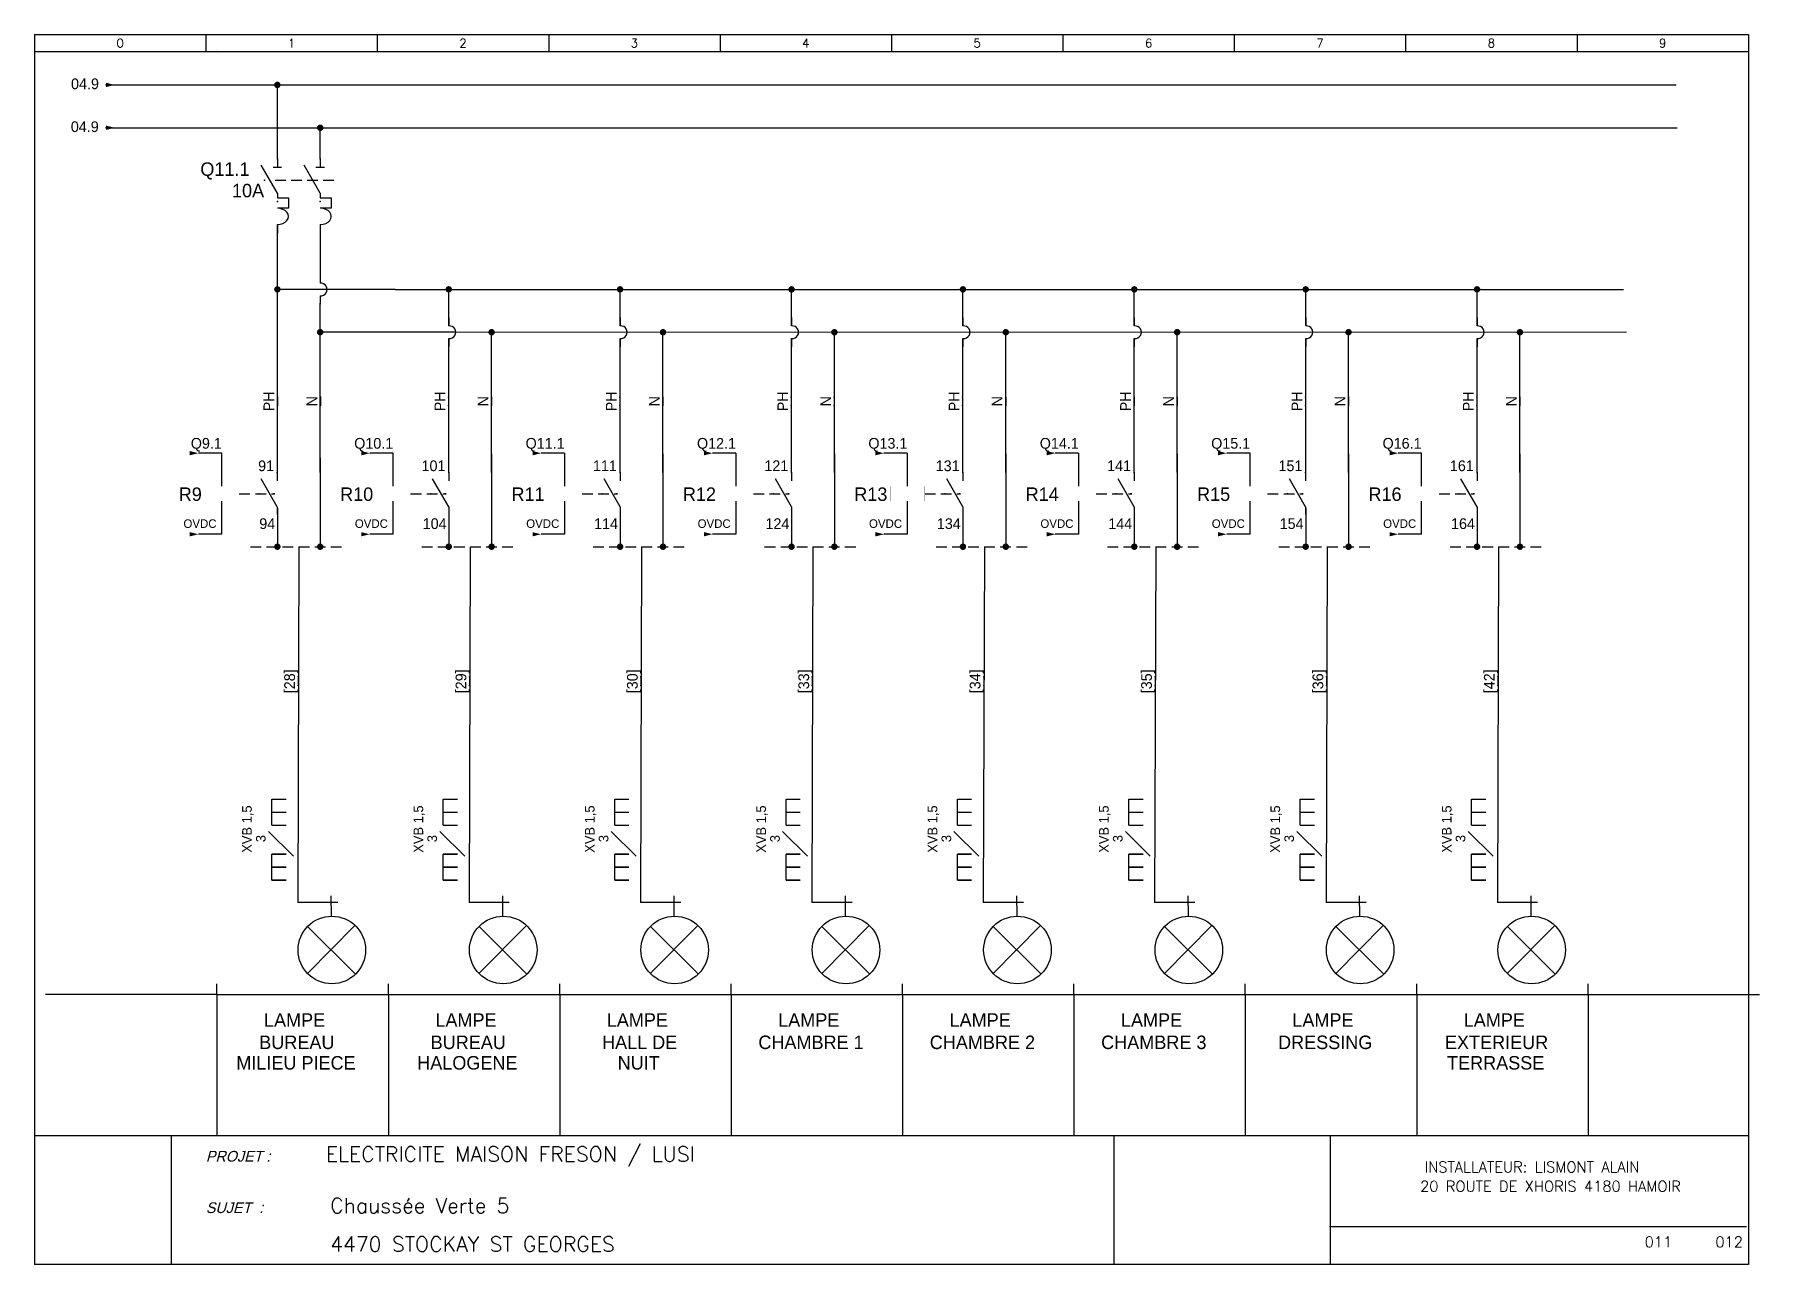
# Model space of a CAD drawing. Extents: x 2 to 405, y 5 to 292.
import ezdxf
from ezdxf.enums import TextEntityAlignment as Align

# ---------------------------------------------------------------- set-up
doc = ezdxf.new("R2010")
doc.units = 0
doc.header["$LTSCALE"] = 5
doc.header["$MEASUREMENT"] = 0
doc.linetypes.add('DASHED', pattern=[0.75, 0.5, -0.25])
doc.layers.get('0').update_dxf_attribs({"linetype": 'CONTINUOUS'})
for name, color, linetype in [('2', 1, 'CONTINUOUS'), ('3', 4, 'CONTINUOUS'), ('A', 7, 'CONTINUOUS'), ('C', 6, 'CONTINUOUS'), ('M', 6, 'CONTINUOUS'), ('S', 7, 'CONTINUOUS'), ('T2', 1, 'CONTINUOUS'), ('T3', 4, 'CONTINUOUS')]:
    doc.layers.add(name, color=color, linetype=linetype)
doc.styles.add('ROMANS', font='romans', dxfattribs={"width": 0.7, "height": 3})

# ---------------------------------------------------------------- blocks, each defined once
blk = doc.blocks.new('DISJONCTEUR')
for p, q in [((0, 5), (0, 3)), ((10, 5), (10, 3)), ((0, -3), (-3.75, 3.5)), ((-1, 3), (1, 3)), ((10, -3), (6.25, 3.5)), ((9, 3), (11, 3)), ((0, -3), (0, -4.14)), ((10, -3), (10, -4.14)), ((0, -4.14), (2.59, -4.14)), ((2.59, -6.56), (0, -6.56)), ((2.59, -4.14), (2.59, -6.56)), ((10, -4.14), (12.59, -4.14)), ((12.59, -6.56), (10, -6.56)), ((12.59, -4.14), (12.59, -6.56)), ((0, -10.34), (0, -12.34)), ((10, -10.34), (10, -12.34))]:
    blk.add_line(p, q)
at = {"linetype": 'DASHED'}
blk.add_line((-0.53, 0), (13.18, 0), dxfattribs=at)
for centre in [(0, -8.45), (10, -8.45)]:
    blk.add_ellipse(centre, major_axis=(-2.59, 0), ratio=0.730691, start_param=1.570796, end_param=4.712389)
at = {"layer": 'A', "color": 1, "linetype": 'DASHED'}
blk.add_point((-3, 0), dxfattribs=at)
at = {"layer": 'C', "color": 2, "linetype": 'DASHED'}
blk.add_point((0, 5), dxfattribs=at)
at = {"layer": 'C', "color": 3}
blk.add_point((10, 5), dxfattribs=at)
at = {"layer": 'C', "color": 1, "linetype": 'DASHED'}
for p in [(0, -5), (10, -5)]:
    blk.add_point(p, dxfattribs=at)
at = {"layer": 'C', "color": 4}
blk.add_point((10, -5), dxfattribs=at)
at = {"linetype": 'Continuous'}
for tag, p in [('LOCCODE', (-6.5, 1)), ('MATCODE', (-6.5, -4))]:
    blk.add_attdef(tag, text='', height=3.15, dxfattribs=at).set_placement(p, align=Align.RIGHT)
at = {"layer": 'T2', "linetype": 'Continuous'}
for tag, p in [('T1', (-2, 5)), ('T3', (8, 5)), ('T2', (-2, -7)), ('T4', (8, -7))]:
    blk.add_attdef(tag, text='', height=2.25, dxfattribs=at).set_placement(p, align=Align.RIGHT)
blk = doc.blocks.new('TERCON09')
at = {"linetype": 'Continuous'}
for p, q in [((-0.5, 0), (0.5, 0)), ((0, -0.5), (0, 0))]:
    blk.add_line(p, q, dxfattribs=at)
at = {"linetype": 'Continuous', "const_width": 0.75}
blk.add_lwpolyline([(0, -0.375, 1), (0, 0.375, 1)], format="xyb", close=True, dxfattribs=at)
at = {"layer": 'C', "color": 1, "linetype": 'Continuous'}
blk.add_point((-0.5, 0), dxfattribs=at)
at = {"layer": 'C', "color": 4, "linetype": 'Continuous'}
blk.add_point((-0.5, 0), dxfattribs=at)
at = {"layer": 'C', "color": 5, "linetype": 'Continuous'}
blk.add_point((0, 0), dxfattribs=at)
at = {"layer": 'C', "color": 3, "linetype": 'Continuous'}
blk.add_point((0.5, 0), dxfattribs=at)
at = {"layer": 'C', "color": 2, "linetype": 'Continuous'}
blk.add_point((0, -0.5), dxfattribs=at)
at = {"layer": 'C', "color": 6, "linetype": 'Continuous'}
blk.add_point((0, -0.5), dxfattribs=at)
blk = doc.blocks.new('CABLE_TYPE2')
for p, q in [((-2.09, 10.43), (1.22, 10.43)), ((-2.09, 4.35), (-2.09, 10.43)), ((-2.09, 7.39), (1.22, 7.39)), ((-2.09, 7.39), (1.22, 7.39)), ((-2.09, 4.35), (1.22, 4.35)), ((-2.09, 4.35), (1.22, 4.35)), ((-2.91, 2.87), (2.91, -2.87)), ((1.22, -2.43), (-2.09, -2.43)), ((-2.09, -2.43), (1.22, -2.43)), ((-2.09, -8.52), (-2.09, -2.43)), ((1.22, -5.47), (-2.09, -5.47)), ((1.22, -5.47), (-2.09, -5.47)), ((-2.09, -5.47), (1.22, -5.47)), ((-2.09, -5.47), (1.22, -5.47)), ((1.22, -8.52), (-2.09, -8.52)), ((1.22, -8.52), (-2.09, -8.52)), ((-2.09, -8.52), (1.22, -8.52)), ((-2.09, -8.52), (1.22, -8.52))]:
    blk.add_line(p, q)
at = {"layer": 'T2', "linetype": 'Continuous'}
for tag, p in [('TYPE_CABLE', (-6.79, 8.94)), ('NBR_FILS', (-3.56, 2.04))]:
    blk.add_attdef(tag, text='', height=2.25, rotation=90, dxfattribs=at).set_placement(p, align=Align.RIGHT)
blk = doc.blocks.new('LINENUMV')
at = {"linetype": 'Continuous'}
for p, q in [((0, 1), (0, 0)), ((0, 0), (0, -1))]:
    blk.add_line(p, q, dxfattribs=at)
at = {"layer": 'C', "color": 1, "linetype": 'Continuous'}
blk.add_point((0, 1), dxfattribs=at)
at = {"layer": 'C', "color": 2, "linetype": 'Continuous'}
blk.add_point((0, -1), dxfattribs=at)
at = {"layer": 'T2', "linetype": 'Continuous'}
blk.add_attdef('LINENR', text='', height=2.5, rotation=90, dxfattribs=at).set_placement((0, 0), align=Align.BOTTOM_CENTER)
blk = doc.blocks.new('PONT')
at = {"layer": '2'}
for p, q in [((0, 3.41), (0, 1.5)), ((0, -1.5), (0, -3.41))]:
    blk.add_line(p, q, dxfattribs=at)
blk.add_ellipse((0, 0), major_axis=(-1.65, 0), ratio=0.909509, start_param=1.570796, end_param=4.712389, dxfattribs=at)
blk = doc.blocks.new('REFOUT')
at = {"linetype": 'Continuous'}
blk.add_solid([(0, 0.5), (0, -0.5), (2, 0)], dxfattribs=at)
at = {"layer": 'C', "color": 1, "linetype": 'Continuous'}
blk.add_point((0, 0), dxfattribs=at)
at = {"linetype": 'Continuous'}
blk.add_attdef('REF', (3, -1), '', height=2.5, dxfattribs=at)
at = {"linetype": 'Continuous', "flags": 1}
blk.add_attdef('INOUT', (-1, -2), '', height=0.5, dxfattribs=at)
blk = doc.blocks.new('RELAIS')
for points in [[(-18.38, 9.48), (-20.38, 8.98), (-20.38, 9.98)], [(-18.38, -9.43), (-20.38, -9.93), (-20.38, -8.93)]]:
    blk.add_hatch(color=256).paths.add_polyline_path(points)
for p, q in [((-12.93, 9.48), (-18.38, 9.48)), ((-12.88, 1.75), (-12.88, 9.48)), ((0.05, 5), (0.05, 3)), ((0.05, -3), (-3.7, 3.5)), ((-12.88, -9.43), (-12.88, -1.7)), ((0.05, -3), (0.05, -4.83)), ((-12.93, -9.43), (-18.38, -9.43))]:
    blk.add_line(p, q)
at = {"linetype": 'DASHED'}
for p, q in [((-8.83, 0.03), (-0.53, 0)), ((-0.53, 0), (-0.82, 0))]:
    blk.add_line(p, q, dxfattribs=at)
at = {"const_width": 0.005}
blk.add_lwpolyline([(-16.92, 1.75), (-8.83, 1.75), (-8.83, -1.7), (-16.92, -1.7)], close=True, dxfattribs=at)
at = {"layer": 'A', "color": 1, "linetype": 'DASHED'}
blk.add_point((-4.15, 0), dxfattribs=at)
at = {"layer": 'C', "color": 3}
blk.add_point((0.05, 5), dxfattribs=at)
at = {"insert": (-21.86, -5.95), "char_height": 2, "width": 8.2787, "attachment_point": 1}
blk.add_mtext('{\\C1;OVDC}', dxfattribs=at)
at = {"color": 1, "linetype": 'Continuous'}
for tag, height, p in [('SORTIE', 2.5, (-12.9, 10.53)), ('T1', 2.5, (-0.71, 5.29)), ('MATCODE', 3.15, (-17.57, -1.66)), ('T2', 2.5, (-0.44, -8.21))]:
    blk.add_attdef(tag, text='', height=height, dxfattribs=at).set_placement(p, align=Align.RIGHT)
blk = doc.blocks.new('COMMENT')
for p, q in [((0, 0), (40, 0)), ((0, 0), (0, -32.88)), ((40, 0), (40, -32.88))]:
    blk.add_line(p, q)
at = {"linetype": 'Continuous'}
for tag, p in [('COMM1', (18.11, -7.55)), ('COMM2', (18.64, -12.75)), ('COMM3', (18.43, -17.53))]:
    blk.add_attdef(tag, text='', height=3.15, dxfattribs=at).set_placement(p, align=Align.CENTER)
blk = doc.blocks.new('ZONENR')
at = {"layer": '2', "style": 'ROMANS'}
blk.add_attdef('ZONENR', text='', height=2, dxfattribs=at).set_placement((20, 2), align=Align.MIDDLE)
blk = doc.blocks.new('CARTOUCHE')
at = {"color": 4}
blk.add_line((317.25, 13.9), (414.59, 13.9), dxfattribs=at)
at = {"layer": '2'}
for p, q in [((55, 292), (55, 288)), ((95, 292), (95, 288)), ((135, 292), (135, 288)), ((175, 292), (175, 288)), ((215, 292), (215, 288)), ((255, 292), (255, 288)), ((295, 292), (295, 288)), ((335, 292), (335, 288)), ((375, 292), (375, 288)), ((15, 288), (415, 288))]:
    blk.add_line(p, q, dxfattribs=at)
at = {"layer": '3'}
for p, q in [((15, 292), (415, 292)), ((15, 292), (15, 5)), ((415, 292), (415, 5)), ((415, 35), (15, 35)), ((47, 5), (47, 35)), ((415, 5), (15, 5))]:
    blk.add_line(p, q, dxfattribs=at)
for points in [[(267, 5), (267, 35)], [(317.5, 5), (317.5, 35)]]:
    blk.add_lwpolyline(points, dxfattribs=at)
at = {"layer": '2'}
for p, values in [((15, 288), {'ZONENR': '0'}), ((55, 288), {'ZONENR': '1'}), ((95, 288), {'ZONENR': '2'}), ((135, 288), {'ZONENR': '3'}), ((175, 288), {'ZONENR': '4'}), ((215, 288), {'ZONENR': '5'}), ((255, 288), {'ZONENR': '6'}), ((295, 288), {'ZONENR': '7'}), ((335, 288), {'ZONENR': '8'}), ((375, 288), {'ZONENR': '9'})]:
    blk.add_blockref('ZONENR', p, dxfattribs=at).add_auto_attribs(values)
at = {"layer": 'T2', "oblique": 15}
for s, p in [('PROJET :', (55, 29)), ('SUJET  :', (55, 17))]:
    blk.add_text(s, height=2.5, dxfattribs=at).set_placement(p)
at = {"layer": 'T3', "style": 'ROMANS'}
for tag, p in [('PROJET', (107, 26)), ('SUJET1', (78, 17)), ('SUJET2', (78, 11.5))]:
    blk.add_attdef(tag, p, '', height=3.5, dxfattribs=at)

msp = doc.modelspace()

# ---------------------------------------------------------------- linework, layer by layer
for p, q in [((45, 288), (45, 288)), ((45, 67.83), (45, 70.28)), ((85, 67.83), (85, 70.28)), ((85, 67.83), (85, 70.28)), ((85, 67.83), (85, 70.28)), ((85, 67.83), (85, 69.89)), ((125, 67.83), (125, 70.28)), ((125, 67.83), (125, 70.28)), ((125, 67.83), (125, 70.28)), ((125, 67.83), (125, 70.28)), ((125, 67.83), (125, 69.89)), ((125, 67.83), (125, 69.89)), ((165, 67.83), (165, 70.28)), ((165, 67.83), (165, 70.28)), ((165, 67.83), (165, 69.89)), ((205, 67.83), (205, 70.28)), ((205, 67.83), (205, 70.28)), ((205, 67.83), (205, 70.28)), ((205, 67.83), (205, 69.89)), ((205, 67.83), (205, 69.89)), ((245, 67.83), (245, 70.28)), ((245, 67.83), (245, 70.28)), ((245, 67.83), (245, 69.89)), ((285, 67.83), (285, 70.28)), ((285, 67.83), (285, 70.28)), ((285, 67.83), (285, 69.89)), ((325, 67.83), (325, 70.28)), ((325, 67.83), (325, 70.28)), ((325, 67.83), (325, 70.28)), ((325, 67.83), (325, 70.28)), ((325, 67.83), (325, 70.28)), ((325, 67.83), (325, 69.89)), ((325, 67.83), (325, 69.89)), ((325, 67.83), (325, 69.89)), ((365, 67.83), (365, 70.28)), ((365, 67.83), (365, 70.28)), ((365, 67.83), (365, 70.28)), ((365, 67.83), (365, 70.28)), ((365, 67.83), (365, 69.89)), ((365, 67.83), (365, 69.89)), ((365, 67.83), (365, 69.89)), ((45, 67.83), (5, 67.83)), ((45, 67.83), (85, 67.83)), ((85, 67.83), (405, 67.83)), ((85, 67.83), (125, 67.83)), ((85, 67.83), (125, 67.83)), ((125, 67.83), (165, 67.83)), ((165, 67.83), (205, 67.83)), ((205, 67.83), (245, 67.83)), ((245, 67.83), (285, 67.83)), ((285, 67.83), (325, 67.83)), ((325, 67.83), (365, 67.83)), ((325, 67.83), (365, 67.83))]:
    msp.add_line(p, q)
at = {"layer": '2'}
for p, q in [((19.11, 280.06), (385.52, 280.06)), ((59.09, 262.83), (59.09, 280.06)), ((19.11, 270.06), (385.75, 270.06)), ((69.09, 262.83), (69.09, 270.06)), ((59.09, 223.85), (59.09, 247.49)), ((69.09, 247.07), (69.09, 235.06)), ((86.57, 232.35), (59.09, 232.35)), ((86.57, 232.35), (373.26, 232.35)), ((99.09, 223.85), (99.09, 232.35)), ((139.09, 223.85), (139.09, 232.35)), ((179.09, 223.85), (179.09, 232.35)), ((219.09, 223.85), (219.09, 232.35)), ((259.09, 223.85), (259.09, 232.35)), ((299.09, 223.85), (299.09, 232.35)), ((339.09, 223.85), (339.09, 232.35)), ((69.09, 189.64), (69.09, 229.1)), ((59.09, 189.64), (59.09, 223.85)), ((100.57, 222.35), (69.09, 222.35)), ((100.57, 222.35), (373.99, 222.46)), ((109.09, 189.64), (109.09, 222.35)), ((149.09, 189.64), (149.09, 222.35)), ((189.09, 189.64), (189.09, 222.35)), ((229.09, 189.64), (229.09, 222.35)), ((269.09, 189.64), (269.09, 222.35)), ((309.09, 189.64), (309.09, 222.35)), ((349.09, 189.64), (349.09, 222.35)), ((99.09, 189.64), (99.09, 220.85)), ((139.09, 189.64), (139.09, 220.85)), ((179.09, 189.64), (179.09, 220.85)), ((219.09, 189.64), (219.09, 220.85)), ((259.09, 189.64), (259.09, 220.85)), ((299.09, 189.64), (299.09, 220.85)), ((339.09, 189.64), (339.09, 220.85)), ((109.09, 194), (109.09, 172.67)), ((149.09, 194), (149.09, 172.67)), ((189.09, 194), (189.09, 172.67)), ((229.09, 194), (229.09, 172.67)), ((269.09, 194), (269.09, 172.67)), ((309.09, 194), (309.09, 172.67)), ((349.09, 194), (349.09, 172.67)), ((69.09, 193.04), (69.09, 172.67)), ((59.09, 181.32), (59.09, 172.67)), ((99.09, 181.32), (99.09, 172.67)), ((139.09, 181.32), (139.09, 172.67)), ((179.09, 181.32), (179.09, 172.67)), ((219.09, 181.32), (219.09, 172.67)), ((259.09, 181.32), (259.09, 172.67)), ((299.09, 181.32), (299.09, 172.67)), ((339.09, 181.32), (339.09, 172.67)), ((64.09, 172.3), (63.83, 89.27)), ((104.09, 172.3), (103.83, 89.27)), ((144.09, 172.3), (143.83, 89.27)), ((184.09, 172.3), (183.83, 89.27)), ((224.09, 172.3), (223.83, 89.27)), ((264.09, 172.3), (263.83, 89.27)), ((304.09, 172.3), (303.83, 89.27)), ((344.09, 172.3), (343.83, 89.27))]:
    msp.add_line(p, q, dxfattribs=at)
at = {"layer": 'M'}
for p, q in [((73.22, 89.27), (63.83, 89.27)), ((71.72, 86.08), (71.68, 90.81)), ((113.22, 89.27), (103.83, 89.27)), ((111.72, 86.08), (111.68, 90.81)), ((153.22, 89.27), (143.83, 89.27)), ((151.72, 86.08), (151.68, 90.81)), ((193.22, 89.27), (183.83, 89.27)), ((191.72, 86.08), (191.68, 90.81)), ((233.22, 89.27), (223.83, 89.27)), ((231.72, 86.08), (231.68, 90.81)), ((273.22, 89.27), (263.83, 89.27)), ((271.72, 86.08), (271.68, 90.81)), ((313.22, 89.27), (303.83, 89.27)), ((311.72, 86.08), (311.68, 90.81)), ((353.22, 89.27), (343.83, 89.27)), ((351.72, 86.08), (351.68, 90.81)), ((77.2, 83.95), (66.13, 72.7)), ((66.15, 83.68), (77.34, 72.59)), ((117.2, 83.95), (106.13, 72.7)), ((106.15, 83.68), (117.34, 72.59)), ((157.2, 83.95), (146.13, 72.7)), ((146.15, 83.68), (157.34, 72.59)), ((197.2, 83.95), (186.13, 72.7)), ((186.15, 83.68), (197.34, 72.59)), ((237.2, 83.95), (226.13, 72.7)), ((226.15, 83.68), (237.34, 72.59)), ((277.2, 83.95), (266.13, 72.7)), ((266.15, 83.68), (277.34, 72.59)), ((317.2, 83.95), (306.13, 72.7)), ((306.15, 83.68), (317.34, 72.59)), ((357.2, 83.95), (346.13, 72.7)), ((346.15, 83.68), (357.34, 72.59))]:
    msp.add_line(p, q, dxfattribs=at)
for centre in [(71.81, 78.2), (111.81, 78.2), (151.81, 78.2), (191.81, 78.2), (231.81, 78.2), (271.81, 78.2), (311.81, 78.2), (351.81, 78.2)]:
    msp.add_circle(centre, 7.88, dxfattribs=at)
at = {"layer": 'S', "linetype": 'DASHED'}
for p, q in [((52.81, 172.29), (74.21, 172.29)), ((92.81, 172.29), (114.21, 172.29)), ((132.81, 172.29), (154.21, 172.29)), ((172.81, 172.29), (194.21, 172.29)), ((212.81, 172.29), (234.21, 172.29)), ((252.81, 172.29), (274.21, 172.29)), ((292.81, 172.29), (314.21, 172.29)), ((332.81, 172.29), (354.21, 172.29))]:
    msp.add_line(p, q, dxfattribs=at)

# ---------------------------------------------------------------- block references
for p in [(99.09, 222.35), (139.09, 222.35), (179.09, 222.35), (219.09, 222.35), (259.09, 222.35), (299.09, 222.35), (339.09, 222.35)]:
    msp.add_blockref('PONT', p)
at = {"layer": '2'}
ref = msp.add_blockref('CARTOUCHE', (-12.59, -0.18), dxfattribs=at)
ref.add_attrib('PAGENR', '011', dxfattribs={"layer": 'T2', "height": 2.5, "style": 'ROMANS'}).set_placement((381.41, 8.82), align=Align.CENTER)
ref.add_attrib('PAGENXT', '012', dxfattribs={"layer": 'T2', "height": 2.5, "style": 'ROMANS'}).set_placement((397.91, 8.82), align=Align.CENTER)
ref.add_attrib('PROJET', 'ELECTRICITE MAISON FRESON / LUSI', (70.41, 28.82), dxfattribs={"layer": 'T3', "height": 3.5, "style": 'ROMANS'})
ref.add_attrib('SUJET1', 'Chaussée Verte 5', (71.41, 16.82), dxfattribs={"layer": 'T3', "height": 3.5, "style": 'ROMANS'})
ref.add_attrib('SUJET2', '4470 STOCKAY ST GEORGES', (71.41, 7.82), dxfattribs={"layer": 'T3', "height": 3.5, "style": 'ROMANS'})
ref.add_attrib('DESS3', 'INSTALLATEUR: LISMONT ALAIN ', dxfattribs={"layer": 'T2', "height": 2.5, "style": 'ROMANS'}).set_placement((352.75, 26.32), align=Align.CENTER)
ref.add_attrib('DESS4', '20 ROUTE DE XHORIS 4180 HAMOIR', dxfattribs={"layer": 'T2', "height": 2.5, "style": 'ROMANS'}).set_placement((356.21, 21.81), align=Align.CENTER)
msp.add_blockref('PONT', (69.06, 232.31), dxfattribs=at)
for p in [(59.91, 102.99), (99.91, 102.99), (139.91, 102.99), (179.91, 102.99), (219.91, 102.99), (259.91, 102.99), (299.91, 102.99), (339.91, 102.99)]:
    msp.add_blockref('CABLE_TYPE2', p, dxfattribs=at).add_auto_attribs({'NBR_FILS': '3', 'TYPE_CABLE': 'XVB 1,5'})
at = {"layer": 'M'}
ref = msp.add_blockref('DISJONCTEUR', (59.09, 257.83), dxfattribs=at)
ref.add_attrib('MATCODE', '10A ', dxfattribs={"layer": '0', "linetype": 'Continuous', "height": 3.15}).set_placement((57.17, 253.83), align=Align.RIGHT)
ref.add_attrib('LOCCODE', 'Q11.1', dxfattribs={"layer": '0', "linetype": 'Continuous', "height": 3.15}).set_placement((52.59, 258.83), align=Align.RIGHT)
ref = msp.add_blockref('LINENUMV', (59.1, 206.23), dxfattribs=at)
ref.add_attrib('LINENR', 'PH', dxfattribs={"layer": 'T2', "color": 4, "linetype": 'Continuous', "height": 2.5, "rotation": 90}).set_placement((59.1, 206.23), align=Align.BOTTOM_CENTER)
ref = msp.add_blockref('LINENUMV', (69.13, 206.23), dxfattribs=at)
ref.add_attrib('LINENR', 'N', dxfattribs={"layer": 'T2', "color": 4, "linetype": 'Continuous', "height": 2.5, "rotation": 90}).set_placement((69.13, 206.23), align=Align.BOTTOM_CENTER)
ref = msp.add_blockref('LINENUMV', (99.03, 206.23), dxfattribs=at)
ref.add_attrib('LINENR', 'PH', dxfattribs={"layer": 'T2', "color": 4, "linetype": 'Continuous', "height": 2.5, "rotation": 90}).set_placement((99.03, 206.23), align=Align.BOTTOM_CENTER)
ref = msp.add_blockref('LINENUMV', (109.07, 206.23), dxfattribs=at)
ref.add_attrib('LINENR', 'N', dxfattribs={"layer": 'T2', "color": 4, "linetype": 'Continuous', "height": 2.5, "rotation": 90}).set_placement((109.07, 206.23), align=Align.BOTTOM_CENTER)
ref = msp.add_blockref('LINENUMV', (139.03, 206.23), dxfattribs=at)
ref.add_attrib('LINENR', 'PH', dxfattribs={"layer": 'T2', "color": 4, "linetype": 'Continuous', "height": 2.5, "rotation": 90}).set_placement((139.03, 206.23), align=Align.BOTTOM_CENTER)
ref = msp.add_blockref('LINENUMV', (149.07, 206.23), dxfattribs=at)
ref.add_attrib('LINENR', 'N', dxfattribs={"layer": 'T2', "color": 4, "linetype": 'Continuous', "height": 2.5, "rotation": 90}).set_placement((149.07, 206.23), align=Align.BOTTOM_CENTER)
ref = msp.add_blockref('LINENUMV', (179.03, 206.23), dxfattribs=at)
ref.add_attrib('LINENR', 'PH', dxfattribs={"layer": 'T2', "color": 4, "linetype": 'Continuous', "height": 2.5, "rotation": 90}).set_placement((179.03, 206.23), align=Align.BOTTOM_CENTER)
ref = msp.add_blockref('LINENUMV', (189.07, 206.23), dxfattribs=at)
ref.add_attrib('LINENR', 'N', dxfattribs={"layer": 'T2', "color": 4, "linetype": 'Continuous', "height": 2.5, "rotation": 90}).set_placement((189.07, 206.23), align=Align.BOTTOM_CENTER)
ref = msp.add_blockref('LINENUMV', (219.03, 206.23), dxfattribs=at)
ref.add_attrib('LINENR', 'PH', dxfattribs={"layer": 'T2', "color": 4, "linetype": 'Continuous', "height": 2.5, "rotation": 90}).set_placement((219.03, 206.23), align=Align.BOTTOM_CENTER)
ref = msp.add_blockref('LINENUMV', (229.07, 206.23), dxfattribs=at)
ref.add_attrib('LINENR', 'N', dxfattribs={"layer": 'T2', "color": 4, "linetype": 'Continuous', "height": 2.5, "rotation": 90}).set_placement((229.07, 206.23), align=Align.BOTTOM_CENTER)
ref = msp.add_blockref('LINENUMV', (259.03, 206.23), dxfattribs=at)
ref.add_attrib('LINENR', 'PH', dxfattribs={"layer": 'T2', "color": 4, "linetype": 'Continuous', "height": 2.5, "rotation": 90}).set_placement((259.03, 206.23), align=Align.BOTTOM_CENTER)
ref = msp.add_blockref('LINENUMV', (269.07, 206.23), dxfattribs=at)
ref.add_attrib('LINENR', 'N', dxfattribs={"layer": 'T2', "color": 4, "linetype": 'Continuous', "height": 2.5, "rotation": 90}).set_placement((269.07, 206.23), align=Align.BOTTOM_CENTER)
ref = msp.add_blockref('LINENUMV', (299.03, 206.23), dxfattribs=at)
ref.add_attrib('LINENR', 'PH', dxfattribs={"layer": 'T2', "color": 4, "linetype": 'Continuous', "height": 2.5, "rotation": 90}).set_placement((299.03, 206.23), align=Align.BOTTOM_CENTER)
ref = msp.add_blockref('LINENUMV', (309.07, 206.23), dxfattribs=at)
ref.add_attrib('LINENR', 'N', dxfattribs={"layer": 'T2', "color": 4, "linetype": 'Continuous', "height": 2.5, "rotation": 90}).set_placement((309.07, 206.23), align=Align.BOTTOM_CENTER)
ref = msp.add_blockref('LINENUMV', (339.03, 206.23), dxfattribs=at)
ref.add_attrib('LINENR', 'PH', dxfattribs={"layer": 'T2', "color": 4, "linetype": 'Continuous', "height": 2.5, "rotation": 90}).set_placement((339.03, 206.23), align=Align.BOTTOM_CENTER)
ref = msp.add_blockref('LINENUMV', (349.07, 206.23), dxfattribs=at)
ref.add_attrib('LINENR', 'N', dxfattribs={"layer": 'T2', "color": 4, "linetype": 'Continuous', "height": 2.5, "rotation": 90}).set_placement((349.07, 206.23), align=Align.BOTTOM_CENTER)
for p, values in [((59.03, 184.64), {'MATCODE': 'R9', 'SORTIE': 'Q9.1', 'T1': '91', 'T2': '94'}), ((99.03, 184.64), {'MATCODE': 'R10', 'SORTIE': 'Q10.1', 'T1': '101', 'T2': '104'}), ((139.03, 184.64), {'MATCODE': 'R11', 'SORTIE': 'Q11.1', 'T1': '111', 'T2': '114'}), ((179.03, 184.64), {'MATCODE': 'R12', 'SORTIE': 'Q12.1', 'T1': '121', 'T2': '124'}), ((219.03, 184.64), {'MATCODE': 'R13', 'SORTIE': 'Q13.1', 'T1': '131', 'T2': '134'}), ((259.03, 184.64), {'MATCODE': 'R14', 'SORTIE': 'Q14.1', 'T1': '141', 'T2': '144'}), ((299.03, 184.64), {'MATCODE': 'R15', 'SORTIE': 'Q15.1', 'T1': '151', 'T2': '154'}), ((339.03, 184.64), {'MATCODE': 'R16', 'SORTIE': 'Q16.1', 'T1': '161', 'T2': '164'})]:
    msp.add_blockref('RELAIS', p, dxfattribs=at).add_auto_attribs(values)
ref = msp.add_blockref('LINENUMV', (63.94, 140.9), dxfattribs=at)
ref.add_attrib('LINENR', '[28]', dxfattribs={"layer": 'T2', "color": 4, "linetype": 'Continuous', "height": 2.5, "rotation": 90}).set_placement((63.94, 140.9), align=Align.BOTTOM_CENTER)
ref = msp.add_blockref('LINENUMV', (103.94, 140.9), dxfattribs=at)
ref.add_attrib('LINENR', '[29]', dxfattribs={"layer": 'T2', "color": 4, "linetype": 'Continuous', "height": 2.5, "rotation": 90}).set_placement((103.94, 140.9), align=Align.BOTTOM_CENTER)
ref = msp.add_blockref('LINENUMV', (143.94, 140.9), dxfattribs=at)
ref.add_attrib('LINENR', '[30]', dxfattribs={"layer": 'T2', "color": 4, "linetype": 'Continuous', "height": 2.5, "rotation": 90}).set_placement((143.94, 140.9), align=Align.BOTTOM_CENTER)
ref = msp.add_blockref('LINENUMV', (183.94, 140.9), dxfattribs=at)
ref.add_attrib('LINENR', '[33]', dxfattribs={"layer": 'T2', "color": 4, "linetype": 'Continuous', "height": 2.5, "rotation": 90}).set_placement((183.94, 140.9), align=Align.BOTTOM_CENTER)
ref = msp.add_blockref('LINENUMV', (223.94, 140.9), dxfattribs=at)
ref.add_attrib('LINENR', '[34]', dxfattribs={"layer": 'T2', "color": 4, "linetype": 'Continuous', "height": 2.5, "rotation": 90}).set_placement((223.94, 140.9), align=Align.BOTTOM_CENTER)
ref = msp.add_blockref('LINENUMV', (263.94, 140.9), dxfattribs=at)
ref.add_attrib('LINENR', '[35]', dxfattribs={"layer": 'T2', "color": 4, "linetype": 'Continuous', "height": 2.5, "rotation": 90}).set_placement((263.94, 140.9), align=Align.BOTTOM_CENTER)
ref = msp.add_blockref('LINENUMV', (303.94, 140.9), dxfattribs=at)
ref.add_attrib('LINENR', '[36]', dxfattribs={"layer": 'T2', "color": 4, "linetype": 'Continuous', "height": 2.5, "rotation": 90}).set_placement((303.94, 140.9), align=Align.BOTTOM_CENTER)
ref = msp.add_blockref('LINENUMV', (343.94, 140.9), dxfattribs=at)
ref.add_attrib('LINENR', '[42]', dxfattribs={"layer": 'T2', "color": 4, "linetype": 'Continuous', "height": 2.5, "rotation": 90}).set_placement((343.94, 140.9), align=Align.BOTTOM_CENTER)
at = {"layer": 'S'}
ref = msp.add_blockref('REFOUT', (19.11, 280.06), dxfattribs=at)
ref.add_attrib('REF', '04.9', (10.94, 279.06), dxfattribs={"layer": '0', "linetype": 'Continuous', "height": 2.5})
for p in [(59.09, 280.06), (69.09, 270.06), (59.09, 232.35), (99.09, 232.35), (139.09, 232.35), (179.09, 232.35), (219.09, 232.35), (259.09, 232.35), (299.09, 232.35), (339.09, 232.35), (69.09, 222.35), (109.09, 222.35), (149.09, 222.35), (189.09, 222.35), (229.09, 222.35), (269.09, 222.35), (309.09, 222.35), (349.09, 222.35), (59.09, 172.3), (69.09, 172.3), (99.09, 172.3), (109.09, 172.3), (139.09, 172.3), (149.09, 172.3), (179.09, 172.3), (189.09, 172.3), (219.09, 172.3), (229.09, 172.3), (259.09, 172.3), (269.09, 172.3), (299.09, 172.3), (309.09, 172.3), (339.09, 172.3), (349.09, 172.3)]:
    msp.add_blockref('TERCON09', p, dxfattribs=at)
ref = msp.add_blockref('REFOUT', (19.11, 270.06), dxfattribs=at)
ref.add_attrib('REF', '04.9', (10.89, 269.06), dxfattribs={"layer": '0', "linetype": 'Continuous', "height": 2.5})
for p, values in [((45, 67.83), {'COMM2': 'BUREAU', 'COMM1': 'LAMPE', 'COMM3': 'MILIEU PIECE'}), ((85, 67.83), {'COMM2': 'BUREAU', 'COMM1': 'LAMPE', 'COMM3': 'HALOGENE'}), ((125, 67.83), {'COMM2': 'HALL DE', 'COMM1': 'LAMPE', 'COMM3': 'NUIT'}), ((325, 67.83), {'COMM2': 'EXTERIEUR', 'COMM1': 'LAMPE', 'COMM3': 'TERRASSE'})]:
    msp.add_blockref('COMMENT', p, dxfattribs=at).add_auto_attribs(values)
ref = msp.add_blockref('COMMENT', (165, 67.83), dxfattribs=at)
ref.add_attrib('COMM2', 'CHAMBRE 1', dxfattribs={"layer": '0', "linetype": 'Continuous', "height": 3.15}).set_placement((183.64, 55.08), align=Align.CENTER)
ref.add_attrib('COMM1', 'LAMPE', dxfattribs={"layer": '0', "linetype": 'Continuous', "height": 3.15}).set_placement((183.11, 60.28), align=Align.CENTER)
ref = msp.add_blockref('COMMENT', (205, 67.83), dxfattribs=at)
ref.add_attrib('COMM2', 'CHAMBRE 2', dxfattribs={"layer": '0', "linetype": 'Continuous', "height": 3.15}).set_placement((223.64, 55.08), align=Align.CENTER)
ref.add_attrib('COMM1', 'LAMPE', dxfattribs={"layer": '0', "linetype": 'Continuous', "height": 3.15}).set_placement((223.11, 60.28), align=Align.CENTER)
ref = msp.add_blockref('COMMENT', (245, 67.83), dxfattribs=at)
ref.add_attrib('COMM2', 'CHAMBRE 3', dxfattribs={"layer": '0', "linetype": 'Continuous', "height": 3.15}).set_placement((263.64, 55.08), align=Align.CENTER)
ref.add_attrib('COMM1', 'LAMPE', dxfattribs={"layer": '0', "linetype": 'Continuous', "height": 3.15}).set_placement((263.11, 60.28), align=Align.CENTER)
ref = msp.add_blockref('COMMENT', (285, 67.83), dxfattribs=at)
ref.add_attrib('COMM2', 'DRESSING', dxfattribs={"layer": '0', "linetype": 'Continuous', "height": 3.15}).set_placement((303.64, 55.08), align=Align.CENTER)
ref.add_attrib('COMM1', 'LAMPE', dxfattribs={"layer": '0', "linetype": 'Continuous', "height": 3.15}).set_placement((303.11, 60.28), align=Align.CENTER)

doc.saveas('drawing.dxf')
